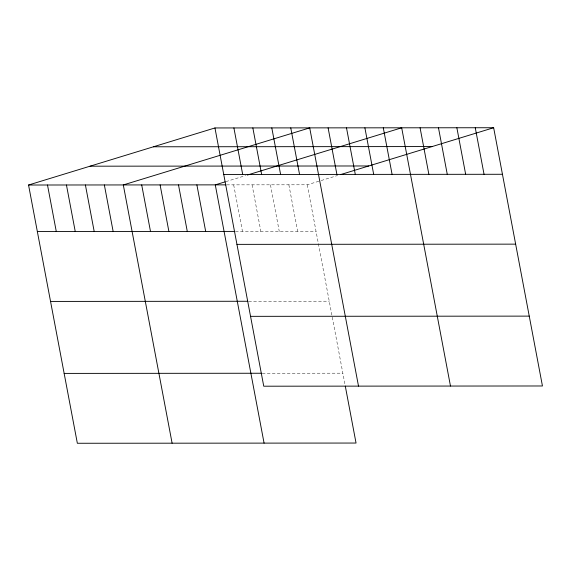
<?xml version="1.0" encoding="UTF-8"?>
<svg xmlns="http://www.w3.org/2000/svg" width="571" height="571" viewBox="0 0 571 571"><rect width="100%" height="100%" fill="white"/><g stroke="black" fill="none" stroke-linecap="round" stroke-linejoin="round"><path stroke-width="0.43" stroke-dasharray="2.85 2.14" d="M225.945 181.607L245.63 175.583M226.666 184.861L307.255 184.797L320.374 180.779M321.195 180.529L337.597 175.504M235.466 231.405L316.048 231.341M248.663 301.267L329.246 301.202M262.267 373.248L342.85 373.184M307.255 184.797L345.134 385.261M288.862 184.811L297.655 231.355M270.461 184.826L279.262 231.369M252.068 184.84L260.861 231.383M233.675 184.854L242.468 231.398"/><path stroke-width="0.86" d="M345.291 386.117L356.047 443.046L77.349 443.267L28.55 185.018L214.953 127.954L493.651 127.733L542.45 385.982L263.745 386.203L214.953 127.954M225.124 181.856L215.281 184.868L264.08 443.117M247.264 175.076L401.684 127.804L450.476 386.053M340.88 174.505L493.651 127.733M153.435 146.783L432.14 146.561M90.061 166.19L368.766 165.968M223.746 174.505L502.451 174.283M28.55 185.018L225.795 184.861M37.343 231.562L234.588 231.405M236.944 244.367L515.649 244.145M50.548 301.424L247.785 301.267M250.548 316.341L529.253 316.12M64.145 373.405L261.39 373.248M475.258 127.747L484.051 174.298M456.864 127.761L465.658 174.312M438.471 127.776L447.264 174.326M420.078 127.79L428.871 174.341M383.284 127.818L392.084 174.369M364.89 127.833L373.691 174.383M346.497 127.847L355.29 174.398M328.104 127.868L336.897 174.412M358.509 386.132L309.71 127.883L123.307 184.94L172.107 443.189M290.76 127.897L299.554 174.441M271.803 127.911L280.604 174.455M252.853 127.925L261.646 174.469M233.903 127.94L242.696 174.483M196.888 184.883L205.681 231.433M178.495 184.897L187.288 231.448M160.101 184.911L168.895 231.462M141.701 184.925L150.501 231.476M104.357 184.954L113.151 231.505M85.407 184.975L94.201 231.519M66.45 184.99L75.251 231.533M47.5 185.004L56.293 231.548"/></g></svg>
